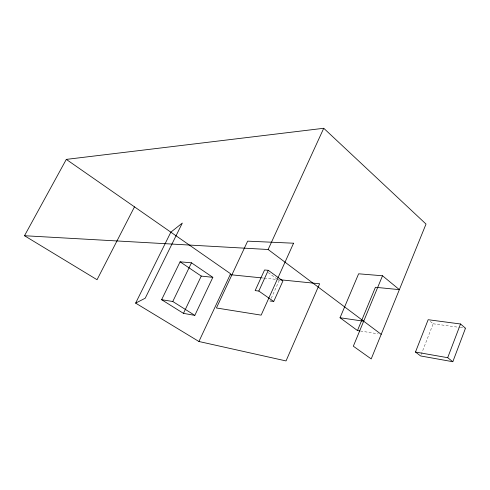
<?xml version="1.0" encoding="UTF-8"?>
<svg xmlns="http://www.w3.org/2000/svg" width="490" height="490" viewBox="0 0 490 490"><rect width="100%" height="100%" fill="white"/><g stroke="black" fill="none" stroke-linecap="round" stroke-linejoin="round"><path stroke-width="0.37" stroke-dasharray="2.45 1.84" d="M421.167 354.552L433.166 323.78L429.828 321.066M271.252 298.245L279.19 280.592L281.425 280.819M262.015 277.922L263.534 278.075M264.294 278.149L276.421 279.386M277.175 279.459L279.447 279.692M433.166 323.78L459.485 327.381M460.239 327.485L465.5 328.202M360.438 331.02L378.231 333.868M268.22 272.63L279.19 280.592"/><path stroke-width="0.73" d="M452.821 361.724L465.5 328.202L460.52 323.994L428.162 319.707L415.477 352.041L420.622 355.954L452.821 361.724L447.695 357.694L415.477 352.041M447.695 357.694L460.52 323.994M359.697 330.903L357.473 330.548L375.432 287.281L399.362 289.645L382.512 275.772L353.333 346.21L371.206 358.931L426.018 224.059L323.743 128.276L66.309 159.391L24.5 235.727L97.044 279.723L134.487 206.86M357.473 330.548L340.036 317.753L358.625 273.8L382.512 275.772M273.726 301.466L282.914 280.972L268.263 270.309L264.563 269.978L255.149 290.601L258.818 291.048L273.726 301.466L270.027 300.964M258.818 291.048L268.263 270.309M24.5 235.727L268.134 249.508L323.743 128.276M135.632 303.12L145.205 298.232L182.317 223.066L170.839 232.168L135.632 303.12L198.922 341.499L230.612 273.781L66.309 159.391M194.824 315.389L212.838 277.346L191.48 262.818L180.087 261.819L161.614 299.702L183.456 313.355L194.824 315.389L172.774 301.497L161.614 299.702M183.456 313.355L201.268 276.084L212.838 277.346M172.774 301.497L191.48 262.818M230.184 274.688L261.262 277.842M280.207 279.766L319.621 283.771L286.038 360.934L198.922 341.499M340.036 317.753L363.69 321.207M180.087 261.819L201.268 276.084M268.134 249.508L381.202 334.339M293.565 243.212L261.152 315.137L216.421 307.983L247.652 241.147L293.565 243.212"/></g></svg>
